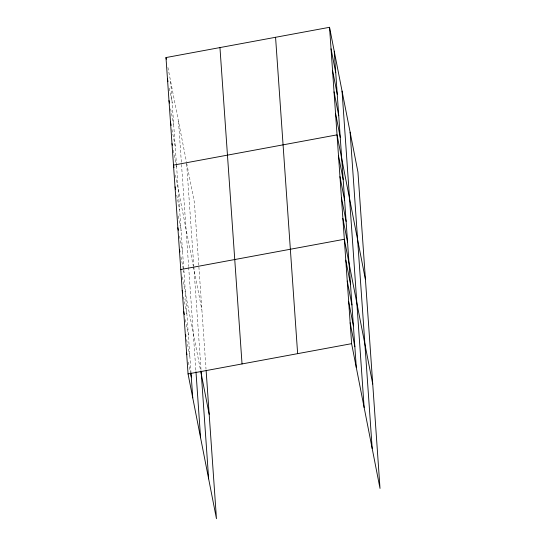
<?xml version="1.0" encoding="UTF-8"?>
<svg xmlns="http://www.w3.org/2000/svg" width="546" height="546" viewBox="0 0 546 546"><rect width="100%" height="100%" fill="white"/><g stroke="black" fill="none" stroke-linecap="round" stroke-linejoin="round"><path stroke-width="0.41" stroke-dasharray="2.73 2.05" d="M167.922 67.458L186.398 161.63M169.267 88.145L172.174 102.996M170.605 108.838L173.676 124.508M171.942 129.525L175.177 146.021M173.28 150.211L175.873 163.411M176.03 164.237L176.679 167.533M175.43 175.027L193.264 265.909M193.42 266.728L201.89 309.896M176.727 195.079L179.641 209.93M178.18 215.963L181.095 230.808M179.477 236.015L182.555 251.692M180.938 256.9L184.009 272.57M182.227 276.952L200.546 370.311M183.524 297.01L186.923 314.332M185.306 319.54L188.384 335.21M186.602 339.592L189.837 356.094M188.384 362.121L190.322 372.024M198.771 265.213L194.383 202.334L186.561 162.449L193.775 265.882M198.887 266.871L206.026 369.198M193.837 266.707L201.058 370.243M178.501 121.362L181.388 162.735M181.504 164.387L188.629 266.516M188.684 267.349L195.912 370.918M170.673 81.484L176.508 165.056M176.563 165.882L183.777 269.233M183.838 270.065L190.943 371.962"/><path stroke-width="0.82" d="M206.149 370.87L216.462 518.7L188.056 373.928L165.984 57.562L329.538 27.3L357.944 172.072L380.016 488.438L351.617 343.666L329.538 27.3M180.774 269.526L344.328 239.264L372.734 384.036M188.056 373.928L351.617 343.666M331.04 48.812L335.735 72.734M332.541 70.325L337.237 94.246M334.043 91.837L338.738 115.759M335.544 113.35L340.24 137.278M365.445 279.634L337.046 134.862L173.492 165.124L173.976 167.602M338.5 155.746L343.195 179.668M339.96 176.624L344.649 200.546M341.414 197.509L346.109 221.43M342.874 218.386L347.563 242.308M345.789 260.149L350.477 284.07M347.242 281.026L351.938 304.948M348.703 301.911L353.392 325.832M350.157 322.788L354.852 346.71M165.984 57.562L166.305 59.214M167.486 79.074L167.97 81.552M168.987 100.587L169.472 103.064M170.489 122.099L171.137 125.403M171.99 143.612L172.311 145.263M175.109 186.834L175.594 189.305M177.86 227.771L178.344 230.241M179.477 249.474L179.962 251.945M200.71 371.13L209.179 414.298M182.227 290.411L182.719 292.881M183.688 311.288L184.336 314.592M185.633 334.643L185.954 336.295M186.602 353.05L186.923 354.702M190.486 372.85L191.298 376.972M350.116 132.193L372.195 448.559M342.055 91.1L364.134 407.473M334.234 51.222L356.306 367.595M275.566 37.285L297.638 353.658M219.956 47.577L242.035 363.943M201.119 371.075L208.64 478.822M195.973 371.751L200.573 437.735M191.004 372.795L192.752 397.85"/></g></svg>
